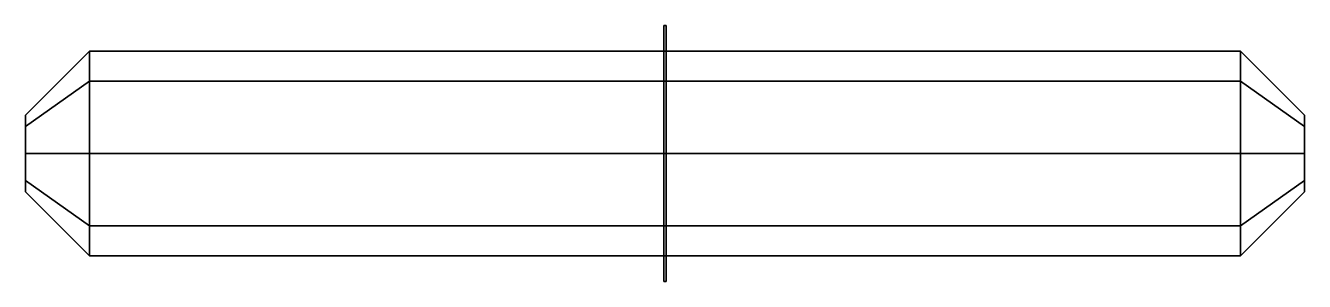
# Model space of a CAD drawing. Extents: x -34 to 16, y -5 to 5.
import ezdxf

# ---------------------------------------------------------------- set-up
doc = ezdxf.new("R2010")
doc.units = 0
doc.header["$MEASUREMENT"] = 0
doc.layers.add('ACESSORIO', color=7, linetype='Continuous')
doc.layers.add('CONTORNO', color=1, linetype='Continuous')

msp = doc.modelspace()

# ---------------------------------------------------------------- linework, layer by layer
at = {"layer": 'ACESSORIO', "linetype": 'ByBlock', "elevation": -5}
msp.add_lwpolyline([(-8.95, 5), (-8.95, -5), (-9.05, -5), (-9.05, 5), (-8.95, 5)], dxfattribs=at)
at = {"layer": 'ACESSORIO', "linetype": 'ByBlock'}
for points in [[(-9.05, 5, 5), (-9.05, -5, 5), (-9.05, -5, -5), (-9.05, 5, -5)], [(-9.05, 5, 5), (-8.95, 5, 5), (-8.95, -5, 5), (-9.05, -5, 5)], [(-9.05, -5, -5), (-8.95, -5, -5), (-8.95, 5, -5), (-9.05, 5, -5)], [(-9.05, 5, 5), (-9.05, 5, -5), (-8.95, 5, -5), (-8.95, 5, 5)], [(-8.95, -5, 5), (-8.95, 5, 5), (-8.95, 5, -5), (-8.95, -5, -5)], [(-34, 1.06066, 1.06066), (-31.5, 2.828427, 2.828427), (-31.5, 4), (-34, 1.5)], [(-34, 1.5), (-31.5, 4), (-31.5, 2.828427, -2.828427), (-34, 1.06066, -1.06066)], [(-34, 1.5), (-31.5, 4), (-31.5, 2.828427, 2.828427), (-34, 1.06066, 1.06066)], [(-34, 1.06066, -1.06066), (-31.5, 2.828427, -2.828427), (-31.5, 4), (-34, 1.5)], [(-31.5, 2.828427, -2.828427), (-31.5, 4), (-34, 1.5), (-34, 1.06066, -1.06066)], [(13.5, 4), (13.5, 2.828427, 2.828427), (-31.5, 2.828427, 2.828427), (-31.5, 4)], [(13.5, 2.828427, -2.828427), (13.5, 4), (-31.5, 4), (-31.5, 2.828427, -2.828427)], [(16, 1.06066, -1.06066), (16, 1.5), (13.5, 4), (13.5, 2.828427, -2.828427)], [(16, 1.06066, 1.06066), (13.5, 2.828427, 2.828427), (13.5, 4), (16, 1.5)], [(-31.5, 0, 4), (-31.5, 2.828427, 2.828427), (-34, 1.06066, 1.06066), (-34, 0, 1.5)], [(-34, 0, -1.5), (-34, 1.06066, -1.06066), (-31.5, 2.828427, -2.828427), (-31.5, 0, -4)], [(-34, 1.06066, 1.06066), (-31.5, 2.828427, 2.828427), (-31.5, 0, 4), (-34, 0, 1.5)], [(-31.5, 2.828427, -2.828427), (-34, 1.06066, -1.06066), (-34, 0, -1.5), (-31.5, 0, -4)], [(13.5, 2.828427, 2.828427), (13.5, 0, 4), (-31.5, 0, 4), (-31.5, 2.828427, 2.828427)], [(13.5, 0, -4), (13.5, 2.828427, -2.828427), (-31.5, 2.828427, -2.828427), (-31.5, 0, -4)], [(16, 0, -1.5), (16, 1.06066, -1.06066), (13.5, 2.828427, -2.828427), (13.5, 0, -4)], [(16, 0, 1.5), (13.5, 0, 4), (13.5, 2.828427, 2.828427), (16, 1.06066, 1.06066)], [(-34, -1.06066, 1.06066), (-34, 0, 1.5), (-34, 1.06066, 1.06066), (-34, 1.5)], [(-34, -1.5), (-34, -1.06066, 1.06066), (-34, 1.5), (-34, 1.06066, -1.06066)], [(-34, 1.06066, -1.06066), (-34, 1.5), (-34, -1.06066, 1.06066), (-34, -1.5)], [(-34, 1.5), (-34, 1.06066, 1.06066), (-34, 0, 1.5), (-34, -1.06066, 1.06066)], [(16, -1.06066, 1.06066), (16, 0, 1.5), (16, 1.06066, 1.06066), (16, 1.5)], [(16, -1.5), (16, -1.06066, 1.06066), (16, 1.5), (16, 1.06066, -1.06066)], [(-34, -1.06066, -1.06066), (-34, -1.5), (-34, 1.06066, -1.06066), (-34, 0, -1.5)], [(-34, 1.06066, -1.06066), (-34, -1.5), (-34, -1.06066, -1.06066), (-34, 0, -1.5)], [(16, -1.06066, -1.06066), (16, -1.5), (16, 1.06066, -1.06066), (16, 0, -1.5)], [(-34, 0, 1.5), (-31.5, 0, 4), (-31.5, -2.828427, 2.828427), (-34, -1.06066, 1.06066)], [(-34, 0, -1.5), (-34, -1.06066, -1.06066), (-31.5, -2.828427, -2.828427), (-31.5, 0, -4)], [(-31.5, 0, 4), (13.5, 0, 4), (13.5, -2.828427, 2.828427), (-31.5, -2.828427, 2.828427)], [(-31.5, 0, -4), (-31.5, -2.828427, -2.828427), (13.5, -2.828427, -2.828427), (13.5, 0, -4)], [(13.5, 0, 4), (16, 0, 1.5), (16, -1.06066, 1.06066), (13.5, -2.828427, 2.828427)], [(16, -1.06066, -1.06066), (16, 0, -1.5), (13.5, 0, -4), (13.5, -2.828427, -2.828427)], [(-34, -1.5), (-34, -1.06066, 1.06066), (-31.5, -2.828427, 2.828427), (-31.5, -4)], [(-34, -1.06066, -1.06066), (-34, -1.5), (-31.5, -4), (-31.5, -2.828427, -2.828427)], [(13.5, -2.828427, 2.828427), (16, -1.06066, 1.06066), (16, -1.5), (13.5, -4)], [(16, -1.5), (16, -1.06066, -1.06066), (13.5, -2.828427, -2.828427), (13.5, -4)], [(-31.5, -4), (-31.5, -2.828427, 2.828427), (13.5, -2.828427, 2.828427), (13.5, -4)], [(-31.5, -2.828427, -2.828427), (-31.5, -4), (13.5, -4), (13.5, -2.828427, -2.828427)], [(-9.05, -5, 5), (-8.95, -5, 5), (-8.95, -5, -5), (-9.05, -5, -5)]]:
    msp.add_3dface(points, dxfattribs=at)
at = {"layer": 'CONTORNO', "linetype": 'ByBlock', "elevation": -5}
msp.add_lwpolyline([(-9.05, -5), (-8.95, -5), (-8.95, 5), (-9.05, 5), (-9.05, -5)], dxfattribs=at)

doc.saveas('drawing.dxf')
